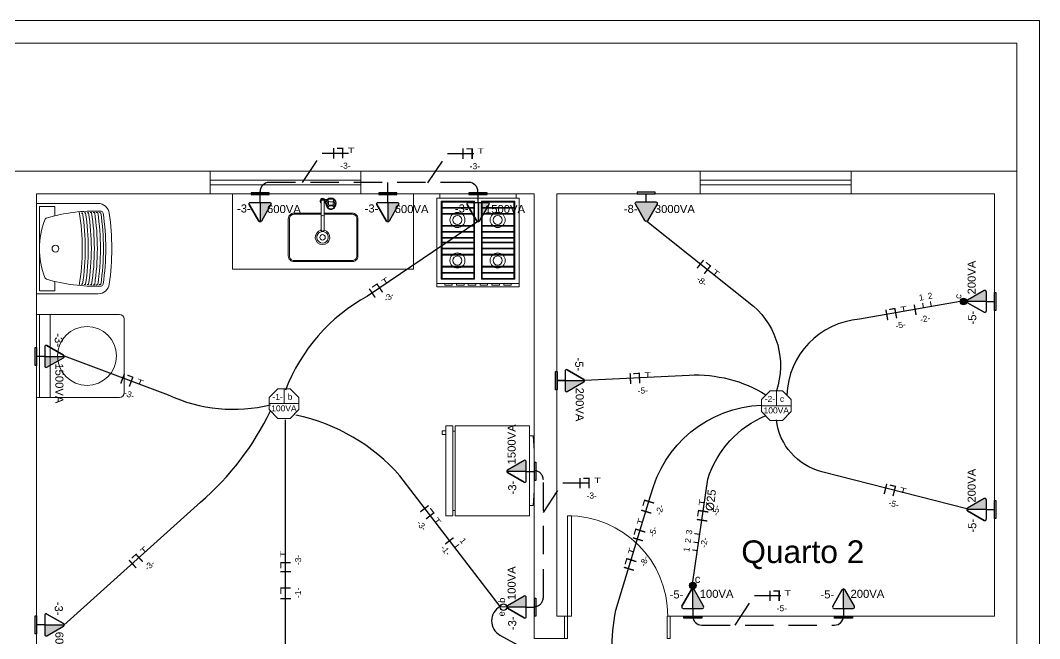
# Model space of a CAD drawing. Header units: millimetres. Extents: x 40 to 176, y -32 to 59.
# Drawn here: x 73.81 to 80.57, y -1.22 to 2.88 of the extents above; entities that cross this region are included whole.
import ezdxf
from ezdxf.enums import TextEntityAlignment as Align

# ---------------------------------------------------------------- set-up
doc = ezdxf.new("R2010")
doc.units = ezdxf.units.MM
doc.linetypes.add('HIDDEN', pattern=[0.375, 0.25, -0.125])
doc.layers.get('0').update_dxf_attribs({"lineweight": 30})
for name, color, linetype in [('1 - Circuitos', 7, 'Continuous'), ('22 - Textos', 7, 'Continuous'), ('5 - Identificadores', 7, 'Continuous'), ('7 - Eletroduto', 6, 'Continuous'), ('8 - Pontos de iluminação', 5, 'Continuous'), ('9 - Pontos de Tomadas', 240, 'Continuous'), ('Pontos de Tomadas', 240, 'Continuous')]:
    doc.layers.add(name, color=color, linetype=linetype)
for name, color, linetype, lineweight in [('19 - Diametros', 10, 'Continuous', 18), ('21 - Portas', 251, 'Continuous', 9), ('3 - Cozinha', 160, 'Continuous', 20), ('4 - Edificação', 8, 'Continuous', 20), ('6 - Legenda', 7, 'Continuous', 25), ('QCarga', 7, 'Continuous', 5)]:
    doc.layers.add(name, color=color, linetype=linetype, lineweight=lineweight)
doc.styles.add('Arial0', font='arial.ttf', dxfattribs={"height": 3.14658})
doc.styles.add('SEACAD_Arial', font='arial.ttf')
doc.styles.get("Standard").update_dxf_attribs({"font": 'arial.ttf'})
doc.styles.add('TEXTO_NOMEQUADRO', font='arial.ttf')

# ---------------------------------------------------------------- blocks, each defined once
blk = doc.blocks.new('CO-F4PB')
for p, q in [((0.2535, 0), (-0.2535, 0)), ((0.2535, 0), (-0.2535, 0)), ((-0.2535, 0), (-0.2535, -0.03)), ((0.2535, -0.03), (0.2535, 0)), ((-0.2735, -0.03), (-0.2735, -0.596)), ((0.2735, -0.03), (-0.2735, -0.03)), ((-0.2435, -0.05), (-0.2435, -0.566)), ((-0.0235, -0.05), (-0.2435, -0.05)), ((-0.0285, -0.055), (-0.2385, -0.055)), ((-0.2385, -0.055), (-0.2385, -0.09)), ((-0.0285, -0.055), (-0.0285, -0.09)), ((-0.0235, -0.05), (-0.0235, -0.566)), ((0.0235, -0.05), (0.0235, -0.566)), ((0.2435, -0.05), (0.0235, -0.05)), ((0.2385, -0.055), (0.0285, -0.055)), ((0.0285, -0.055), (0.0285, -0.09)), ((0.2385, -0.055), (0.2385, -0.09)), ((0.2435, -0.05), (0.2435, -0.566)), ((0.2735, -0.596), (0.2735, -0.03)), ((-0.0235, -0.09), (-0.2435, -0.09)), ((-0.0235, -0.095), (-0.2435, -0.095)), ((-0.0235, -0.13), (-0.2435, -0.13)), ((-0.0235, -0.135), (-0.2435, -0.135)), ((-0.2385, -0.095), (-0.2385, -0.13)), ((-0.2385, -0.135), (-0.2385, -0.21)), ((-0.0285, -0.095), (-0.0285, -0.13)), ((-0.0285, -0.135), (-0.0285, -0.21)), ((0.2435, -0.09), (0.0235, -0.09)), ((0.2435, -0.095), (0.0235, -0.095)), ((0.2435, -0.13), (0.0235, -0.13)), ((0.2435, -0.135), (0.0235, -0.135)), ((0.0285, -0.095), (0.0285, -0.13)), ((0.0285, -0.135), (0.0285, -0.21)), ((0.2385, -0.095), (0.2385, -0.13)), ((0.2385, -0.135), (0.2385, -0.21)), ((-0.0235, -0.21), (-0.2435, -0.21)), ((-0.0235, -0.215), (-0.2435, -0.215)), ((-0.0235, -0.25), (-0.2435, -0.25)), ((-0.0235, -0.255), (-0.2435, -0.255)), ((-0.2385, -0.215), (-0.2385, -0.25)), ((-0.2385, -0.255), (-0.2385, -0.29)), ((-0.0285, -0.215), (-0.0285, -0.25)), ((-0.0285, -0.255), (-0.0285, -0.29)), ((0.2435, -0.21), (0.0235, -0.21)), ((0.2435, -0.215), (0.0235, -0.215)), ((0.2435, -0.25), (0.0235, -0.25)), ((0.2435, -0.255), (0.0235, -0.255)), ((0.0285, -0.215), (0.0285, -0.25)), ((0.0285, -0.255), (0.0285, -0.29)), ((0.2385, -0.215), (0.2385, -0.25)), ((0.2385, -0.255), (0.2385, -0.29)), ((-0.0235, -0.29), (-0.2435, -0.29)), ((-0.0235, -0.295), (-0.2435, -0.295)), ((-0.2435, -0.321), (-0.0235, -0.321)), ((-0.2435, -0.326), (-0.0235, -0.326)), ((-0.2385, -0.295), (-0.2385, -0.321)), ((-0.2385, -0.326), (-0.2385, -0.361)), ((-0.0285, -0.295), (-0.0285, -0.321)), ((-0.0285, -0.326), (-0.0285, -0.361)), ((0.2435, -0.29), (0.0235, -0.29)), ((0.2435, -0.295), (0.0235, -0.295)), ((0.0235, -0.321), (0.2435, -0.321)), ((0.0235, -0.326), (0.2435, -0.326)), ((0.0285, -0.295), (0.0285, -0.321)), ((0.0285, -0.326), (0.0285, -0.361)), ((0.2385, -0.295), (0.2385, -0.321)), ((0.2385, -0.326), (0.2385, -0.361)), ((-0.2435, -0.361), (-0.0235, -0.361)), ((-0.2435, -0.366), (-0.0235, -0.366)), ((-0.2435, -0.401), (-0.0235, -0.401)), ((-0.2385, -0.366), (-0.2385, -0.401)), ((-0.0285, -0.366), (-0.0285, -0.401)), ((0.0235, -0.361), (0.2435, -0.361)), ((0.0235, -0.366), (0.2435, -0.366)), ((0.0235, -0.401), (0.2435, -0.401)), ((0.0285, -0.366), (0.0285, -0.401)), ((0.2385, -0.366), (0.2385, -0.401)), ((-0.2435, -0.406), (-0.0235, -0.406)), ((-0.2385, -0.406), (-0.2385, -0.481)), ((-0.0285, -0.406), (-0.0285, -0.481)), ((0.0235, -0.406), (0.2435, -0.406)), ((0.0285, -0.406), (0.0285, -0.481)), ((0.2385, -0.406), (0.2385, -0.481)), ((-0.2435, -0.481), (-0.0235, -0.481)), ((-0.2435, -0.486), (-0.0235, -0.486)), ((-0.2435, -0.521), (-0.0235, -0.521)), ((-0.2435, -0.526), (-0.0235, -0.526)), ((-0.2385, -0.486), (-0.2385, -0.521)), ((-0.2385, -0.526), (-0.2385, -0.561)), ((-0.0285, -0.486), (-0.0285, -0.521)), ((-0.0285, -0.526), (-0.0285, -0.561)), ((0.0235, -0.481), (0.2435, -0.481)), ((0.0235, -0.486), (0.2435, -0.486)), ((0.0235, -0.521), (0.2435, -0.521)), ((0.0235, -0.526), (0.2435, -0.526)), ((0.0285, -0.486), (0.0285, -0.521)), ((0.0285, -0.526), (0.0285, -0.561)), ((0.2385, -0.486), (0.2385, -0.521)), ((0.2385, -0.526), (0.2385, -0.561)), ((-0.2735, -0.596), (0.2735, -0.596)), ((-0.2735, -0.596), (-0.2735, -0.616)), ((-0.2435, -0.566), (-0.0235, -0.566)), ((-0.2385, -0.561), (-0.0285, -0.561)), ((0.0235, -0.566), (0.2435, -0.566)), ((0.0285, -0.561), (0.2385, -0.561)), ((0.2735, -0.616), (0.2735, -0.596)), ((-0.2735, -0.616), (0.2735, -0.616))]:
    blk.add_line(p, q)
for points in [[(-0.2204, -0.606), (-0.1704, -0.606), (-0.1704, -0.596), (-0.2204, -0.596)], [(-0.1422, -0.606), (-0.0922, -0.606), (-0.0922, -0.596), (-0.1422, -0.596)], [(-0.0641, -0.606), (-0.0141, -0.606), (-0.0141, -0.596), (-0.0641, -0.596)], [(0.0141, -0.606), (0.0641, -0.606), (0.0641, -0.596), (0.0141, -0.596)], [(0.0922, -0.606), (0.1422, -0.606), (0.1422, -0.596), (0.0922, -0.596)], [(0.1704, -0.606), (0.2204, -0.606), (0.2204, -0.596), (0.1704, -0.596)]]:
    blk.add_lwpolyline(points, close=True)
for centre, radius in [((-0.1308, -0.1735), 0.05), ((0.1362, -0.1735), 0.05), ((-0.1308, -0.1735), 0.03), ((0.1362, -0.1735), 0.03), ((-0.1308, -0.4425), 0.05), ((0.1362, -0.4425), 0.05), ((-0.1308, -0.4425), 0.03), ((0.1362, -0.4425), 0.03)]:
    blk.add_circle(centre, radius)
blk = doc.blocks.new('A$C1AD15EB6')
for p, q in [((0.55, 0.58), (0, 0.58)), ((0, 0.03), (0, 0.58)), ((0.55, 0.5606), (0, 0.5606)), ((0.55, 0.03), (0.55, 0.58)), ((0.55, 0.4906), (0, 0.4906)), ((0.03, 0), (0.52, 0))]:
    blk.add_line(p, q)
for centre, start, end in [((0.03, 0.03), 180, 270), ((0.52, 0.03), 270, 0)]:
    blk.add_arc(centre, 0.03, start, end)
blk = doc.blocks.new('TANQUE-02')
for p, q in [((-0.2995, 0), (0.2995, 0)), ((-0.2995, -0.4081), (-0.2995, 0)), ((0.2995, -0.4081), (0.2995, 0)), ((-0.2795, -0.02), (0.2795, -0.02)), ((-0.2795, -0.12), (-0.2795, -0.02)), ((0.2795, -0.12), (0.2795, -0.02)), ((-0.2795, -0.12), (-0.2174, -0.12)), ((0.2174, -0.12), (0.2795, -0.12))]:
    blk.add_line(p, q)
blk.add_circle((0, -0.1252), 0.0225)
for centre, radius, start, end in [((0.8453, -0.3818), 1.0945, 163.27799, 182.40527), ((-0.1837, -0.0726), 0.02, 110.23844, 163.27799), ((0, -0.5709), 0.5511, 90, 110.23844), ((0, -0.5709), 0.5511, 69.76156, 90), ((0.1837, -0.0726), 0.02, 16.72201, 69.76156), ((-0.8453, -0.3818), 1.0945, 357.59473, 16.72201), ((0, 1.2149), 1.518, 260.72256, 279.27744), ((0.8453, -0.3818), 1.0845, 177.52238, 178.05412), ((0.8453, -0.3818), 1.0845, 176.46036, 176.99114), ((0, 1.2149), 1.558, 261.22518, 270), ((0.8453, -0.3818), 1.0845, 175.40003, 175.93), ((0, 1.2149), 1.538, 261.15691, 270), ((0, 1.2149), 1.518, 270, 279.27744), ((0, 1.2149), 1.538, 270, 278.84309), ((0, 1.2149), 1.558, 270, 278.77482), ((-0.8453, -0.3818), 1.0845, 4.07, 4.59997), ((-0.8453, -0.3818), 1.0845, 3.00886, 3.53964), ((-0.8453, -0.3818), 1.0845, 1.94588, 2.47762), ((0.8453, -0.3818), 1.0845, 179.65272, 180.18684), ((0, 1.2149), 1.618, 261.49969, 270), ((0.8453, -0.3818), 1.0845, 180.72164, 181.25716), ((0.8453, -0.3818), 1.0845, 178.5864, 179.11926), ((0, 1.2149), 1.598, 261.39693, 270), ((0, 1.2149), 1.578, 261.30532, 270), ((0, 1.2149), 1.578, 270, 278.69468), ((0, 1.2149), 1.598, 270, 278.60307), ((0, 1.2149), 1.618, 270, 278.50031), ((-0.8453, -0.3818), 1.0845, 0.88074, 1.4136), ((-0.8453, -0.3818), 1.0845, 358.74284, 359.27836), ((-0.8453, -0.3818), 1.0845, 359.81316, 0.34728), ((-0.2245, -0.4081), 0.075, 180, 262.08052), ((-0.2332, -0.4271), 0.015, 182.40527, 261.87169), ((0, 1.2149), 1.638, 261.61326, 270), ((0.8453, -0.3818), 1.0845, 181.79343, 182.3305), ((0, 1.2149), 1.658, 261.73735, 270), ((0, 1.2058), 1.6644, 261.87169, 270), ((0, 1.2149), 1.638, 270, 278.38674), ((0, 1.2149), 1.658, 270, 278.26265), ((0, 1.2058), 1.6644, 270, 278.12831), ((0.2245, -0.4081), 0.075, 277.91948, 0), ((0.2332, -0.4271), 0.015, 278.12831, 357.59473), ((-0.8453, -0.3818), 1.0845, 357.6695, 358.20657), ((0, 1.2058), 1.7044, 262.08052, 270), ((0, 1.2058), 1.7044, 270, 277.91948)]:
    blk.add_arc(centre, radius, start, end)
blk = doc.blocks.new('CUBA-COZ-02')
for p, q in [((-0.0095, 0.2452), (-0.0095, 0.2275)), ((-0.0095, 0.2275), (-0.0095, 0.0565)), ((0.0105, 0.2452), (0.0105, 0.2275)), ((0.0105, 0.2275), (0.0105, 0.0565)), ((0.0146, 0.2516), (0.031, 0.2516)), ((0.0146, 0.2316), (0.0209, 0.2316)), ((0.0305, 0.2026), (0.0305, 0.2242)), ((0.0379, 0.2522), (0.0379, 0.2367)), ((0.0399, 0.2163), (0.0399, 0.2377)), ((0.0712, 0.2163), (0.0712, 0.2377)), ((0.0731, 0.2522), (0.0731, 0.2367)), ((0.0805, 0.2026), (0.0805, 0.2242)), ((-0.0095, 0.0565), (-0.0095, 0.0516)), ((0.0105, 0.0565), (0.0105, 0.0516))]:
    blk.add_line(p, q)
for points in [[(-0.0095, 0.1611), (-0.1889, 0.1611, 0.414214), (-0.2269, 0.1231), (-0.2269, -0.1231, 0.414214), (-0.1889, -0.1611), (0.1969, -0.1611, 0.414214), (0.2349, -0.1231), (0.2349, 0.1231, 0.414214), (0.1969, 0.1611), (0.0105, 0.1611)], [(-0.0095, 0.1531), (-0.1889, 0.1531, 0.414214), (-0.2189, 0.1231), (-0.2189, -0.1231, 0.414214), (-0.1889, -0.1531), (0.1969, -0.1531, 0.414214), (0.2269, -0.1231), (0.2269, 0.1231, 0.414214), (0.1969, 0.1531), (0.0105, 0.1531)]]:
    blk.add_lwpolyline(points, format="xyb")
blk.add_lwpolyline([(0.0105, 0.0367, -7.502529), (-0.0095, 0.037, -0.133288)], format="xyb", close=True)
at = {"linetype": 'Continuous'}
for points in [[(0.0391, 0.2375, 0), (0.0361, 0.2353, 0), (0.0337, 0.2328, 0), (0.032, 0.2301, 0), (0.0309, 0.2272, 0), (0.0305, 0.2242, 0)], [(0.0389, 0.2157, 0), (0.0359, 0.2135, 0), (0.0335, 0.2109, 0), (0.0318, 0.2081, 0), (0.0308, 0.2052, 0), (0.0305, 0.2021, 0)], [(0.075, 0.199, 0), (0.0746, 0.2011, 0), (0.0734, 0.2032, 0), (0.0715, 0.2051, 0), (0.0689, 0.2067, 0), (0.0658, 0.208, 0), (0.0623, 0.209, 0), (0.0585, 0.2095, 0), (0.0545, 0.2096, 0), (0.0506, 0.2093, 0), (0.0469, 0.2085, 0), (0.0436, 0.2074, 0), (0.0407, 0.2059, 0), (0.0385, 0.2041, 0), (0.0369, 0.2022, 0), (0.0362, 0.2, 0), (0.0362, 0.1979, 0), (0.0369, 0.1958, 0), (0.0385, 0.1938, 0), (0.0407, 0.192, 0), (0.0436, 0.1905, 0), (0.0469, 0.1894, 0), (0.0506, 0.1886, 0), (0.0545, 0.1883, 0), (0.0585, 0.1884, 0), (0.0623, 0.1889, 0), (0.0658, 0.1899, 0), (0.0689, 0.1912, 0), (0.0715, 0.1928, 0), (0.0734, 0.1947, 0), (0.0746, 0.1968, 0), (0.075, 0.199, 0)], [(0.0805, 0.2242, 0), (0.0802, 0.2272, 0), (0.0791, 0.2301, 0), (0.0773, 0.2328, 0), (0.0749, 0.2353, 0), (0.0719, 0.2375, 0)], [(0.0805, 0.2026, 0), (0.0802, 0.2055, 0), (0.0791, 0.2084, 0), (0.0774, 0.2111, 0), (0.0751, 0.2136, 0), (0.0722, 0.2157, 0)], [(0.0305, 0.2021, 0), (0.0311, 0.1989, 0), (0.0324, 0.1959, 0), (0.0345, 0.193, 0), (0.0373, 0.1905, 0), (0.0407, 0.1884, 0), (0.0446, 0.1867, 0), (0.0488, 0.1856, 0), (0.0533, 0.185, 0), (0.0578, 0.185, 0), (0.0623, 0.1856, 0), (0.0665, 0.1867, 0), (0.0704, 0.1884, 0), (0.0738, 0.1905, 0), (0.0766, 0.193, 0), (0.0786, 0.1959, 0), (0.08, 0.1989, 0), (0.0805, 0.2021, 0)]]:
    blk.add_polyline3d(points, dxfattribs=at)
blk.add_circle((0, 0), 0.0182)
for centre, radius, start, end in [((0.0005, 0.2416), 0.0173, 35.41872, 234.58128), ((0.0005, 0.2416), 0.0126, 322.25181, 217.74819), ((0.0005, 0.2242), 0.0233, 64.55551, 115.44449), ((0.0005, 0.2416), 0.0173, 305.41872, 324.58128), ((0.0005, 0.2416), 0.0173, 324.58128, 35.41872), ((0.0555, 0.2266), 0.035, 315.56467, 224.43533), ((0.0555, 0.2266), 0.032, 321.37517, 218.62483), ((0.0555, 0.1725), 0.0816, 77.53823, 102.46177), ((0.04, 0.214), 0.002, 63.97489, 122.15591), ((0.0401, 0.2358), 0.002, 74.31395, 121.56748), ((0.0555, 0.2905), 0.0549, 254.31395, 285.68605), ((0.0555, 0.2459), 0.0335, 243.97489, 296.02511), ((0.0711, 0.214), 0.002, 57.84409, 116.02511), ((0.0709, 0.2358), 0.002, 58.43251, 105.68606), ((0.0005, 0.1207), 0.0233, 64.55551, 115.44449), ((0, 0), 0.0482, 101.34386, 77.38563), ((0.0005, 0.0516), 0.0112, 153.72082, 26.27918), ((0.0005, 0.0516), 0.01, 180, 0)]:
    blk.add_arc(centre, radius, start, end)
blk = doc.blocks.new('DUPLEX320PL')
for p, q in [((-0.058, -0.1246), (-0.058, -0.6181)), ((-0.058, -0.1246), (0.538, -0.1246)), ((0.538, -0.6181), (0.538, -0.1246)), ((0.538, -0.6181), (-0.058, -0.6181)), ((0.538, -0.6338), (-0.058, -0.6338)), ((-0.058, -0.6338), (-0.058, -0.6799)), ((-0.023, -0.6181), (-0.023, -0.6338)), ((0.503, -0.6338), (0.503, -0.6181)), ((0.538, -0.6338), (0.538, -0.6799)), ((-0.058, -0.6799), (0.538, -0.6799))]:
    blk.add_line(p, q)
blk.add_lwpolyline([(0.4713, -0.1246), (0.4713, -0.1005), (0.3713, -0.0932), (0.1087, -0.0932), (0.0087, -0.1005), (0.0087, -0.1246)])
blk.add_lwpolyline([(0.4797, -0.6799), (0.4797, -0.7042), (0.5039, -0.7042), (0.5039, -0.6799)], close=True)
blk = doc.blocks.new('CIRCUITO_TOMADA')
at = {"layer": '1 - Circuitos', "color": 1}
blk.add_attdef('I', (-0.074, -0.0364), '', height=0.07, dxfattribs=at)
at = {"layer": '1 - Circuitos', "color": 5}
blk.add_attdef('L', (0.0122, 0.035), '', height=0.07, rotation=180, dxfattribs=at)
at = {"layer": '1 - Circuitos', "color": 7, "width": 1.5}
blk.add_attdef('T', (0.0337, 0.0003), '', height=0.035, dxfattribs=at)
at = {"layer": '5 - Identificadores', "ltscale": 0.8}
blk.add_attdef('-N-', (-0.0167, -0.1035), '', height=0.04, dxfattribs=at)
blk = doc.blocks.new('*U210')
at = {"layer": '9 - Pontos de Tomadas'}
h = blk.add_hatch(color=256, dxfattribs=at)
h.dxf.hatch_style = 1
h.paths.add_polyline_path([(0.0084, 0.1784, 0.268035), (0, 0.1833), (0, 0.0536), (0.0636, 0.0536, 0.577243), (0.072, 0.0682)])
for p, q in [((-0.072, 0.0682), (-0.0084, 0.1784)), ((-0.0084, 0.1784), (-0.072, 0.0682)), ((-0.0084, 0.1784), (-0.072, 0.0682)), ((0, 0.0536), (0, 0.1833)), ((0.072, 0.0682), (0.0084, 0.1784)), ((-0.0636, 0.0536), (0.0636, 0.0536)), ((-0.06, -0.01), (-0.06, 0)), ((-0.06, 0), (0, 0)), ((0, 0.0536), (0, 0)), ((0, 0), (0.06, 0)), ((0.06, 0), (0.06, -0.01)), ((0.06, -0.01), (-0.06, -0.01))]:
    blk.add_line(p, q, dxfattribs=at)
for centre, start, end in [((0, 0.1735), 29.98164, 150.01836), ((-0.0636, 0.0634), 150.01836, 270), ((0.0636, 0.0634), 270, 29.98164)]:
    blk.add_arc(centre, 0.00975, start, end, dxfattribs=at)
at = {"layer": '5 - Identificadores', "color": 7, "style": 'Arial0'}
for tag, p in [('-N-', (-0.1533, 0.1203)), ('VA', (0.046, 0.1242))]:
    blk.add_attdef(tag, p, '', height=0.0534, dxfattribs=at)
blk = doc.blocks.new('LAMPADA_TETO')
at = {"layer": '8 - Pontos de iluminação', "color": 5, "linetype": 'Continuous', "lineweight": 15, "true_color": 0x000005}
blk.add_lwpolyline([(0.0401, 0.0986), (-0.0412, 0.0986), (-0.0986, 0.0401), (-0.0986, -0.0395), (-0.0412, -0.098), (0.0401, -0.098), (0.0986, -0.0395), (0.0986, 0.0401)], close=True, dxfattribs=at)
for points in [[(0, 0), (0, 0.0986), (0, 0.0986)], [(0.0986, 0), (-0.0986, 0), (-0.0986, 0)]]:
    blk.add_lwpolyline(points, dxfattribs=at)
at = {"layer": '5 - Identificadores', "ltscale": 0.8}
blk.add_attdef('-N-', (-0.0775, 0.0247), '', height=0.04, dxfattribs=at)
at = {"layer": '5 - Identificadores', "ltscale": 0.8, "flags": 4}
blk.add_attdef('I', (0.0233, 0.025), '', height=0.04, dxfattribs=at)
blk.add_attdef('S-VA', text='', height=0.04, dxfattribs=at).set_placement((-0.0012, -0.0514), align=Align.CENTER)
blk = doc.blocks.new('TOMADA MEDIA')
at = {"layer": '9 - Pontos de Tomadas'}
h = blk.add_hatch(color=256, dxfattribs=at)
h.dxf.hatch_style = 1
h.paths.add_polyline_path([(0.0084, 0.1784, 0.268035), (0, 0.1833), (0, 0.0536), (0.0636, 0.0536, 0.577243), (0.072, 0.0682)])
for p, q in [((-0.072, 0.0682), (-0.0084, 0.1784)), ((-0.0084, 0.1784), (-0.072, 0.0682)), ((-0.0084, 0.1784), (-0.072, 0.0682)), ((0, 0.0536), (0, 0.1833)), ((0.072, 0.0682), (0.0084, 0.1784)), ((-0.0636, 0.0536), (0.0636, 0.0536)), ((-0.06, -0.01), (-0.06, 0)), ((-0.06, 0), (0, 0)), ((0, 0.0536), (0, 0)), ((0, 0), (0.06, 0)), ((0.06, 0), (0.06, -0.01)), ((0.06, -0.01), (-0.06, -0.01))]:
    blk.add_line(p, q, dxfattribs=at)
for centre, start, end in [((0, 0.1735), 29.98164, 150.01836), ((-0.0636, 0.0634), 150.01836, 270), ((0.0636, 0.0634), 270, 29.98164)]:
    blk.add_arc(centre, 0.00975, start, end, dxfattribs=at)
at = {"layer": '5 - Identificadores', "color": 7, "style": 'Arial0'}
for tag, p in [('-N-', (-0.1533, 0.1203)), ('VA', (0.046, 0.1242))]:
    blk.add_attdef(tag, p, '', height=0.0534, dxfattribs=at)
blk = doc.blocks.new('FASE_RETORNO')
at = {"layer": '1 - Circuitos', "color": 1}
blk.add_attdef('I', (-0.014, -0.0359), '', height=0.07, dxfattribs=at)
at = {"layer": '1 - Circuitos', "color": 3, "width": 1.5}
blk.add_attdef('I', (0.0462, 0.0004), '', height=0.035, dxfattribs=at)
at = {"layer": '5 - Identificadores', "ltscale": 0.8}
for tag, p in [('R', (0.0387, 0.0527)), ('-N-', (0.0004, -0.0772))]:
    blk.add_attdef(tag, p, '', height=0.04, dxfattribs=at)
blk = doc.blocks.new('CIRCUITO_LAMPADA')
at = {"layer": '1 - Circuitos', "color": 1}
blk.add_attdef('I', (-0.0831, -0.0365), '', height=0.07, dxfattribs=at)
at = {"layer": '1 - Circuitos', "color": 5}
blk.add_attdef('L', (0.0125, 0.035), '', height=0.07, rotation=180, dxfattribs=at)
at = {"layer": '5 - Identificadores', "ltscale": 0.8}
blk.add_attdef('-N-', (-0.066, -0.103), '', height=0.04, dxfattribs=at)
blk = doc.blocks.new('CIRCUITO_3W_INTERRUPTOR')
at = {"layer": '1 - Circuitos', "color": 1}
blk.add_attdef('I', (-0.0712, -0.0364), '', height=0.07, dxfattribs=at)
at = {"layer": '1 - Circuitos', "color": 3, "width": 1.5}
for p in [(-0.0109, -0.0001), (0.0415, 0.0004)]:
    blk.add_attdef('I', p, '', height=0.035, dxfattribs=at)
at = {"layer": '5 - Identificadores', "ltscale": 0.8}
for tag, p in [('R', (-0.0185, 0.0522)), ('R', (0.0409, 0.0518)), ('-N-', (-0.0373, -0.0917))]:
    blk.add_attdef(tag, p, '', height=0.04, dxfattribs=at)
blk = doc.blocks.new('CIRCUITO_3W_RETORNOS')
at = {"layer": '1 - Circuitos', "color": 3, "width": 1.5}
for p in [(-0.0629, -0.0004), (-0.0104, 0.0001), (0.0461, 0.0006)]:
    blk.add_attdef('I', p, '', height=0.035, dxfattribs=at)
at = {"layer": '5 - Identificadores', "ltscale": 0.8}
for tag, p in [('R', (-0.0704, 0.0519)), ('R', (-0.011, 0.0515)), ('R', (0.0456, 0.052)), ('-N-', (-0.0269, -0.0561))]:
    blk.add_attdef(tag, p, '', height=0.04, dxfattribs=at)
blk = doc.blocks.new('TOMADA_ALTA')
at = {"layer": 'Pontos de Tomadas'}
h = blk.add_hatch(color=256, dxfattribs=at)
h.dxf.hatch_style = 1
h.paths.add_polyline_path([(0.0636, 0.0536, 0.577243), (0.072, 0.0682), (0.0084, 0.1784, 0.577564), (-0.0084, 0.1784), (-0.072, 0.0682, 0.577243), (-0.0636, 0.0536)])
for p, q in [((-0.072, 0.0682), (-0.0084, 0.1784)), ((-0.0084, 0.1784), (-0.072, 0.0682)), ((-0.0084, 0.1784), (-0.072, 0.0682)), ((0.072, 0.0682), (0.0084, 0.1784)), ((-0.0636, 0.0536), (0.0636, 0.0536)), ((-0.06, -0.01), (-0.06, 0)), ((-0.06, 0), (0, 0)), ((0, 0.0536), (0, 0)), ((0, 0), (0.06, 0)), ((0.06, 0), (0.06, -0.01)), ((0.06, -0.01), (-0.06, -0.01))]:
    blk.add_line(p, q, dxfattribs=at)
for centre, start, end in [((0, 0.1735), 29.98164, 150.01836), ((-0.0636, 0.0634), 150.01836, 270), ((0.0636, 0.0634), 270, 29.98164)]:
    blk.add_arc(centre, 0.00975, start, end, dxfattribs=at)
at = {"layer": '5 - Identificadores', "color": 7, "style": 'Arial0'}
for tag, p in [('-N-', (-0.1488, 0.1269)), ('VA', (0.0571, 0.1277))]:
    blk.add_attdef(tag, p, '', height=0.0534, dxfattribs=at)

msp = doc.modelspace()

# ---------------------------------------------------------------- hatches: boundary and pattern name
at = {"layer": '9 - Pontos de Tomadas'}
h = msp.add_hatch(color=256, dxfattribs=at)
h.dxf.hatch_style = 1
h.paths.add_polyline_path([(80.0439, 1.0185, 1), (80.0879, 1.0185, 1)])
h = msp.add_hatch(color=256, dxfattribs=at)
h.dxf.hatch_style = 1
h.paths.add_polyline_path([(78.2932, -0.8662, 1), (78.2492, -0.8662, 1)])

# ---------------------------------------------------------------- linework, layer by layer
at = {"layer": '21 - Portas'}
for p, q in [((75.0708, 1.8223), (76.0708, 1.8223)), ((75.0708, 1.7923), (76.0708, 1.7923)), ((78.3208, 1.8223), (79.3208, 1.8223)), ((78.3208, 1.7923), (79.3208, 1.7923))]:
    msp.add_line(p, q, dxfattribs=at)
for points in [[(75.0708, 1.7323), (76.0708, 1.7323), (76.0708, 1.8823), (75.0708, 1.8823)], [(78.3208, 1.7323), (79.3208, 1.7323), (79.3208, 1.8823), (78.3208, 1.8823)], [(77.4408, -1.0677), (77.4671, -1.0677), (77.4671, -0.4027), (77.4408, -0.4027)], [(77.4208, -1.0677), (77.4208, -1.2177), (77.4408, -1.2177), (77.4408, -1.0677)], [(78.1008, -1.0677), (78.1008, -1.2177), (78.1208, -1.2177), (78.1208, -1.0677)]]:
    msp.add_lwpolyline(points, close=True, dxfattribs=at)
msp.add_arc((77.4408, -1.0677), 0.665, 360, 90, dxfattribs=at)
at = {"layer": '3 - Cozinha'}
msp.add_lwpolyline([(75.2208, 1.2323), (76.4208, 1.2323), (76.4208, 1.7323), (75.2208, 1.7323)], close=True, dxfattribs=at)
msp.add_circle((74.2555, 0.6573), 0.1953, dxfattribs=at)
at = {"layer": '4 - Edificação'}
for p, q in [((80.4208, 2.7323), (60.4708, 2.7323)), ((60.4708, 1.8823), (80.4208, 1.8823)), ((80.4208, 1.8823), (80.4208, -4.9677)), ((73.9208, -4.0177), (73.9208, 1.7323)), ((77.2208, 1.7323), (73.9208, 1.7323)), ((77.2208, -1.2177), (77.2208, 1.7323)), ((77.3708, 1.7323), (80.2708, 1.7323)), ((77.3708, -1.0677), (77.3708, 1.7323)), ((80.2708, -1.0677), (80.2708, 1.7323)), ((80.2708, 1.7323), (80.2708, -1.0677)), ((77.4208, -1.0677), (77.3708, -1.0677)), ((77.4208, -1.2177), (77.4208, -1.0677)), ((78.4208, -1.0677), (78.1208, -1.0677)), ((80.2708, -1.0677), (78.4208, -1.0677)), ((77.2208, -1.2177), (77.4208, -1.2177))]:
    msp.add_line(p, q, dxfattribs=at)
at = {"layer": '4 - Edificação', "color": 252}
msp.add_line((80.4208, 2.7323), (80.4208, 1.8823), dxfattribs=at)
at = {"layer": '4 - Edificação'}
msp.add_lwpolyline([(53.5708, -5.1177), (80.5708, -5.1177), (80.5708, 2.8823), (53.5708, 2.8823)], close=True, dxfattribs=at)
at = {"layer": '7 - Eletroduto', "linetype": 'HIDDEN', "ltscale": 0.7}
for p, q in [((75.684, 1.8073), (75.8137, 2.0025)), ((75.8137, 2.0025), (76.0884, 2.0025)), ((76.5152, 1.8039), (76.6448, 1.9991)), ((76.6448, 1.9991), (76.9195, 1.9991)), ((77.2808, -0.3805), (77.4105, -0.1854)), ((77.4105, -0.1854), (77.6852, -0.1854)), ((78.5514, -1.1277), (78.681, -0.9325)), ((78.681, -0.9325), (78.9557, -0.9325))]:
    msp.add_line(p, q, dxfattribs=at)
at = {"layer": '7 - Eletroduto', "linetype": 'HIDDEN', "ltscale": 0.75}
for p, q in [((76.7873, 1.8073), (75.4626, 1.8073)), ((77.2808, -0.9446), (77.2808, -0.1646)), ((78.3308, -1.1277), (79.2108, -1.1277))]:
    msp.add_line(p, q, dxfattribs=at)
at = {"layer": '7 - Eletroduto'}
for p, q in [((76.2488, 1.7323), (76.2488, 1.8073)), ((75.4026, 1.7323), (75.4026, 1.7473)), ((76.8473, 1.7323), (76.8473, 1.7473))]:
    msp.add_line(p, q, dxfattribs=at)
for points in [[(76.8473, 1.549), (76.1151, 1.0543, 0.176078), (75.5703, 0.4309, 4.163736)], [(77.9665, 1.5498), (78.6735, 0.9881, -0.301497), (78.8256, 0.4265, 1.12205)], [(80.0439, 1.0185), (79.3773, 0.9007, 0.383197), (78.8955, 0.3964, 15.458272)], [(74.1041, 0.6576), (74.7932, 0.3981, 0.16964), (75.4722, 0.3326, 0.073534)], [(77.5541, 0.4967), (78.2477, 0.5299, -0.149995), (78.7567, 0.3999, 2.341739)], [(74.1024, -1.1282), (75.008, -0.313, 0.101066), (75.4722, 0.2928, -3.165411)], [(77.7736, -1.5687, -0.110493), (77.7611, -1.03), (77.9916, -0.2708, -0.333735), (78.728, 0.3309, -114.141172)], [(76.9935, -1.0046), (76.3299, -0.1385, 0.163828), (75.6402, 0.2635, -5.560821)], [(78.2708, -0.8404), (78.3701, -0.1597, -0.219639), (78.7567, 0.2618, -2.137898)], [(80.0875, -0.3577), (79.1272, -0.112, -0.310486), (78.826, 0.2326, -1.123484)], [(76.9935, -1.0045, 0.589032), (76.9927, -1.1946), (77.5215, -1.4851, -0.106433), (77.6756, -1.6272, -0.266852)]]:
    msp.add_lwpolyline(points, format="xyb", dxfattribs=at)
msp.add_lwpolyline([(75.5709, -1.6662), (75.5709, 0.2343)], dxfattribs=at)
for centre, start, end in [((75.4626, 1.7473), 90, 180), ((76.7873, 1.7473), 0, 90), ((78.3308, -1.0677), 180, 270), ((79.2108, -1.0677), 270, 0)]:
    msp.add_arc(centre, 0.06, start, end, dxfattribs=at)
at = {"layer": '7 - Eletroduto', "linetype": 'HIDDEN', "ltscale": 0.75}
for centre, start, end in [((77.2208, -0.1646), 0, 90), ((77.2208, -0.9446), 270, 0)]:
    msp.add_arc(centre, 0.06, start, end, dxfattribs=at)
at = {"layer": '9 - Pontos de Tomadas'}
for p, q in [((77.4248, 0.4928), (77.3712, 0.4928)), ((77.0379, -1.0084), (76.9939, -1.0078))]:
    msp.add_line(p, q, dxfattribs=at)
for centre in [(80.0659, 1.0185), (78.2712, -0.8662), (77.0159, -1.0084)]:
    msp.add_circle(centre, 0.022, dxfattribs=at)

# ---------------------------------------------------------------- block references
at = {"layer": '3 - Cozinha', "color": 0, "rotation": 359.99938861993}
msp.add_blockref('CUBA-COZ-02', (75.8168, 1.4434), dxfattribs=at)
at = {"layer": '3 - Cozinha', "xscale": -1}
msp.add_blockref('CO-F4PB', (76.8473, 1.7323), dxfattribs=at)
at = {"layer": '3 - Cozinha', "color": 0, "extrusion": (0, 0, -1), "xscale": -1, "zscale": -1, "rotation": 270}
msp.add_blockref('TANQUE-02', (-73.9208, 1.3686), dxfattribs=at)
at = {"layer": '3 - Cozinha', "rotation": 90}
msp.add_blockref('A$C1AD15EB6', (74.5008, 0.3823), dxfattribs=at)
at = {"layer": '3 - Cozinha', "xscale": -1, "rotation": 270.000000000013}
msp.add_blockref('DUPLEX320PL', (77.314, -0.3446), dxfattribs=at)
at = {"layer": '6 - Legenda', "color": 142, "rotation": 321.5289577520114}
msp.add_blockref('CIRCUITO_TOMADA', (78.3697, 1.2295), dxfattribs=at).add_auto_attribs({'T': 'T', '-N-': '-8-', 'L': 'L', 'I': 'I'})
at = {"layer": '9 - Pontos de Tomadas', "color": 142}
for name, p, values in [('CIRCUITO_TOMADA', (75.9511, 2.0025), {'T': 'T', '-N-': '-3-', 'L': 'L', 'I': 'I'}), ('CIRCUITO_TOMADA', (76.8092, 1.9991), {'T': 'T', '-N-': '-3-', 'L': 'L', 'I': 'I'}), ('CIRCUITO_TOMADA', (77.5839, -0.1854), {'T': 'T', '-N-': '-3-', 'L': 'L', 'I': 'I'}), ('*U210', (78.2712, -1.0714), {'VA': '100VA', '-N-': '-5-'}), ('CIRCUITO_TOMADA', (78.8445, -0.9325), {'T': 'T', '-N-': '-5-', 'L': 'L', 'I': 'I'}), ('*U210', (79.2712, -1.0714), {'VA': '200VA', '-N-': '-5-'})]:
    msp.add_blockref(name, p, dxfattribs=at).add_auto_attribs(values)
ref = msp.add_blockref('TOMADA MEDIA', (75.4029, 1.7286), dxfattribs=dict(at, xscale=-1, rotation=180))
ref.add_attrib('VA', '600VA', (75.449, 1.6044), dxfattribs={"layer": '5 - Identificadores', "color": 7, "height": 0.05338, "style": 'Arial0'})
ref.add_attrib('-N-', '-3-', (75.2496, 1.6083), dxfattribs={"layer": '5 - Identificadores', "color": 7, "height": 0.05338, "style": 'Arial0'})
ref = msp.add_blockref('TOMADA MEDIA', (76.2492, 1.7286), dxfattribs=dict(at, xscale=-1, rotation=180))
ref.add_attrib('VA', '600VA', (76.2952, 1.6044), dxfattribs={"layer": '5 - Identificadores', "color": 7, "height": 0.05338, "style": 'Arial0'})
ref.add_attrib('-N-', '-3-', (76.0959, 1.6083), dxfattribs={"layer": '5 - Identificadores', "color": 7, "height": 0.05338, "style": 'Arial0'})
ref = msp.add_blockref('TOMADA MEDIA', (76.8477, 1.7286), dxfattribs=dict(at, xscale=-1, rotation=180))
ref.add_attrib('VA', '1500VA', (76.8937, 1.6044), dxfattribs={"layer": '5 - Identificadores', "color": 7, "height": 0.05338, "style": 'Arial0'})
ref.add_attrib('-N-', '-3-', (76.6944, 1.6083), dxfattribs={"layer": '5 - Identificadores', "color": 7, "height": 0.05338, "style": 'Arial0'})
ref = msp.add_blockref('TOMADA_ALTA', (77.9627, 1.7323), dxfattribs=dict(at, xscale=-1, rotation=180))
ref.add_attrib('-N-', '-8-', (77.8139, 1.6055), dxfattribs={"layer": '5 - Identificadores', "color": 7, "height": 0.05338, "style": 'Arial0'})
ref.add_attrib('VA', '3000VA', (78.0197, 1.6047), dxfattribs={"layer": '5 - Identificadores', "color": 7, "height": 0.05338, "style": 'Arial0'})
for name, p, rotation, values in [('*U210', (80.2712, 1.0186), 90.00000000000001, {'VA': '200VA', '-N-': '-5-'}), ('CIRCUITO_TOMADA', (76.1954, 1.1085), 34.04691628850653, {'T': 'T', '-N-': '-3-', 'L': 'L', 'I': 'I'}), ('CIRCUITO_TOMADA', (79.617, 0.9411), 10.28798865959327, {'T': 'T', '-N-': '-5-', 'L': 'L', 'I': 'I'}), ('TOMADA MEDIA', (73.9212, 0.6539), 270, {'VA': '1500VA', '-N-': '-3-'}), ('*U210', (77.3712, 0.493), 270, {'VA': '200VA', '-N-': '-5-'}), ('CIRCUITO_TOMADA', (74.5483, 0.4867), 339.3599227892915, {'T': 'T', '-N-': '-3-', 'L': 'L', 'I': 'I'}), ('CIRCUITO_TOMADA', (77.9182, 0.5104), 2.739435428642513, {'T': 'T', '-N-': '-5-', 'L': 'L', 'I': 'I'}), ('TOMADA MEDIA', (77.2212, -0.1083), 90.00000000000026, {'VA': '1500VA', '-N-': '-3-'}), ('CIRCUITO_TOMADA', (79.6077, -0.2386), 345.6515240849496, {'T': 'T', '-N-': '-5-', 'L': 'L', 'I': 'I'}), ('CIRCUITO_TOMADA', (76.5303, -0.4031), 307.4801112945549, {'T': 'T', '-N-': '-3-', 'L': 'L', 'I': 'I'}), ('CIRCUITO_LAMPADA', (77.9815, -0.3088), 73.1100470050915, {'-N-': '-2-', 'L': 'L', 'I': 'I'}), ('CIRCUITO_TOMADA', (78.34, -0.3725), 81.69976182132656, {'T': 'T', '-N-': '-5-', 'L': 'L', 'I': 'I'}), ('CIRCUITO_TOMADA', (77.9233, -0.5006), 73.1100470050915, {'T': 'T', '-N-': '-5-', 'L': 'L', 'I': 'I'}), ('CIRCUITO_TOMADA', (74.6013, -0.6813), 41.85051023418629, {'T': 'T', '-N-': '-3-', 'L': 'L', 'I': 'I'}), ('CIRCUITO_TOMADA', (75.5713, -0.7135), 90.00000000000001, {'T': 'T', '-N-': '-3-', 'L': 'L', 'I': 'I'}), ('CIRCUITO_TOMADA', (77.8639, -0.6963), 73.1100470050915, {'T': 'T', '-N-': '-8-', 'L': 'L', 'I': 'I'}), ('CIRCUITO_LAMPADA', (75.5713, -0.8823), 90.00000000000001, {'-N-': '-1-', 'L': 'L', 'I': 'I'}), ('TOMADA MEDIA', (73.9212, -1.1264), 270, {'VA': '600VA', '-N-': '-3-'})]:
    msp.add_blockref(name, p, dxfattribs=dict(at, rotation=rotation)).add_auto_attribs(values)
ref = msp.add_blockref('CIRCUITO_3W_INTERRUPTOR', (79.8019, 0.9747), dxfattribs=dict(at, rotation=10.28798865959327))
ref.add_attrib('I', 'I', (79.7384, 0.9262), dxfattribs={"layer": '1 - Circuitos', "color": 1, "height": 0.07, "rotation": 10.28799})
ref.add_attrib('I', 'I', (79.7912, 0.9726), dxfattribs={"layer": '1 - Circuitos', "color": 3, "height": 0.035, "rotation": 10.28799, "width": 1.5})
ref.add_attrib('-N-', '-2-', (79.7816, 0.8778), dxfattribs={"layer": '5 - Identificadores', "ltscale": 0.8, "height": 0.04, "rotation": 10.28799})
ref.add_attrib('R', '1', (79.7744, 1.0227), dxfattribs={"layer": '5 - Identificadores', "ltscale": 0.8, "height": 0.04, "rotation": 10.28799})
ref.add_attrib('I', 'I', (79.8427, 0.9825), dxfattribs={"layer": '1 - Circuitos', "color": 3, "height": 0.035, "rotation": 10.28799, "width": 1.5})
ref.add_attrib('R', '2', (79.833, 1.033), dxfattribs={"layer": '5 - Identificadores', "ltscale": 0.8, "height": 0.04, "rotation": 10.28799})
ref = msp.add_blockref('LAMPADA_TETO', (75.562, 0.3409), dxfattribs=at)
ref.add_attrib('-N-', '-1-', (75.4845, 0.3656), dxfattribs={"layer": '5 - Identificadores', "ltscale": 0.8, "height": 0.04})
ref.add_attrib('I', 'b', (75.5853, 0.366), dxfattribs={"layer": '5 - Identificadores', "ltscale": 0.8, "height": 0.04})
ref.add_attrib('S-VA', '100VA', dxfattribs={"layer": '5 - Identificadores', "ltscale": 0.8, "height": 0.04}).set_placement((75.5607, 0.2895), align=Align.CENTER)
ref = msp.add_blockref('LAMPADA_TETO', (78.8261, 0.3271), dxfattribs=at)
ref.add_attrib('-N-', '-2-', (78.7487, 0.3518), dxfattribs={"layer": '5 - Identificadores', "ltscale": 0.8, "height": 0.04})
ref.add_attrib('I', 'c', (78.8494, 0.3521), dxfattribs={"layer": '5 - Identificadores', "ltscale": 0.8, "height": 0.04})
ref.add_attrib('S-VA', '100VA', dxfattribs={"layer": '5 - Identificadores', "ltscale": 0.8, "height": 0.04}).set_placement((78.8249, 0.2757), align=Align.CENTER)
ref = msp.add_blockref('CIRCUITO_3W_RETORNOS', (78.3094, -0.5821), dxfattribs=dict(at, rotation=81.69976182132656))
ref.add_attrib('I', 'I', (78.3155, -0.5363), dxfattribs={"layer": '1 - Circuitos', "color": 3, "height": 0.035, "rotation": 81.69976, "width": 1.5})
ref.add_attrib('R', '3', (78.2645, -0.5295), dxfattribs={"layer": '5 - Identificadores', "ltscale": 0.8, "height": 0.04, "rotation": 81.69976})
ref.add_attrib('I', 'I', (78.3007, -0.6443), dxfattribs={"layer": '1 - Circuitos', "color": 3, "height": 0.035, "rotation": 81.69976, "width": 1.5})
ref.add_attrib('-N-', '-2-', (78.3611, -0.6168), dxfattribs={"layer": '5 - Identificadores', "ltscale": 0.8, "height": 0.04, "rotation": 81.69976})
ref.add_attrib('R', '1', (78.2479, -0.6443), dxfattribs={"layer": '5 - Identificadores', "ltscale": 0.8, "height": 0.04, "rotation": 81.69976})
ref.add_attrib('I', 'I', (78.3078, -0.5924), dxfattribs={"layer": '1 - Circuitos', "color": 3, "height": 0.035, "rotation": 81.69976, "width": 1.5})
ref.add_attrib('R', '2', (78.2568, -0.5855), dxfattribs={"layer": '5 - Identificadores', "ltscale": 0.8, "height": 0.04, "rotation": 81.69976})
ref = msp.add_blockref('FASE_RETORNO', (76.6581, -0.5698), dxfattribs=dict(at, rotation=307.4801112945549))
ref.add_attrib('R', '1', (76.7234, -0.5684), dxfattribs={"layer": '5 - Identificadores', "ltscale": 0.8, "height": 0.04, "rotation": 307.48011})
ref.add_attrib('-N-', '-1-', (76.597, -0.6171), dxfattribs={"layer": '5 - Identificadores', "ltscale": 0.8, "height": 0.04, "rotation": 307.48011})
ref.add_attrib('I', 'I', (76.6865, -0.6062), dxfattribs={"layer": '1 - Circuitos', "color": 3, "height": 0.035, "rotation": 307.48011, "width": 1.5})
ref.add_attrib('I', 'I', (76.6211, -0.5805), dxfattribs={"layer": '1 - Circuitos', "color": 1, "height": 0.07, "rotation": 307.48011})
at = {"layer": 'QCarga', "color": 142, "rotation": 90.00000000000001}
for p, values in [((80.2712, -0.3614), {'VA': '200VA', '-N-': '-5-'}), ((77.2212, -1.0083), {'VA': '100VA', '-N-': '-3-'})]:
    msp.add_blockref('*U210', p, dxfattribs=at).add_auto_attribs(values)

# ---------------------------------------------------------------- texts
at = {"layer": '19 - Diametros', "color": 1, "true_color": 0x000001, "style": 'Arial0'}
msp.add_text('Ø25', height=0.05451, rotation=83.39155, dxfattribs=at).set_placement((78.4092, -0.3742))
at = {"layer": '22 - Textos', "insert": (78.5931, -0.5663), "char_height": 0.15, "width": 0.892547, "attachment_point": 1, "style": 'TEXTO_NOMEQUADRO'}
msp.add_mtext('{\\C252;Quarto 2}', dxfattribs=at)
at = {"layer": '5 - Identificadores', "style": 'SEACAD_Arial'}
for s, rotation, p in [('c', 83.82485, (80.0499, 1.0337)), ('b', 89.13081, (77.0268, -0.9805)), ('e', 89.13081, (77.0239, -1.0704))]:
    msp.add_text(s, height=0.044, rotation=rotation, dxfattribs=at).set_placement(p)
at = {"layer": '5 - Identificadores', "color": 7, "style": 'Arial0'}
msp.add_text('c', height=0.0534, dxfattribs=at).set_placement((78.2845, -0.8486))

doc.saveas('drawing.dxf')
